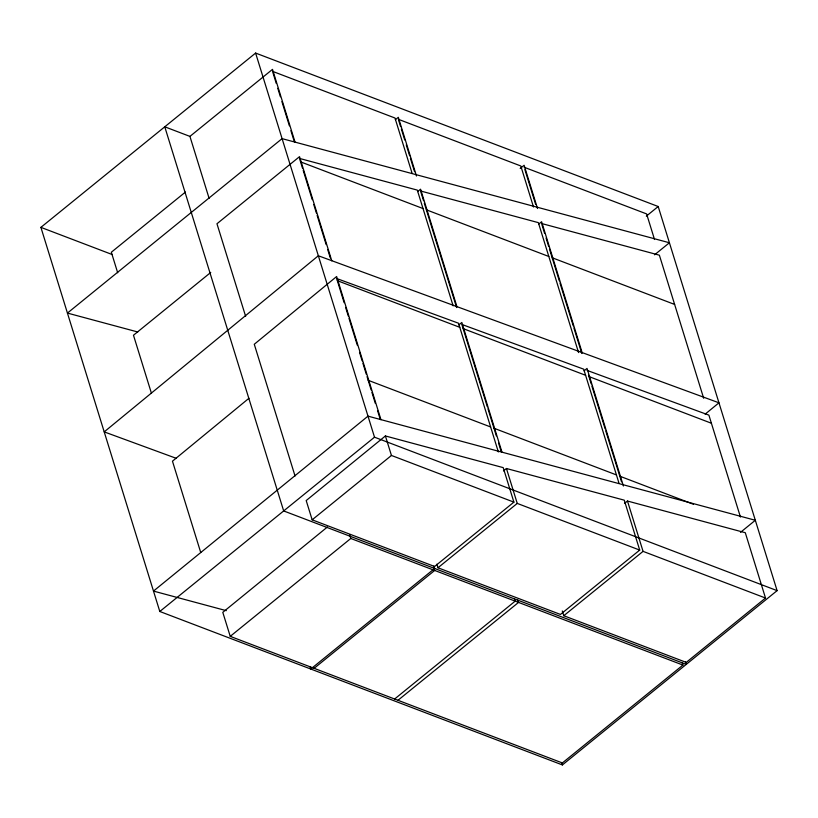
<?xml version="1.0" encoding="UTF-8"?>
<svg xmlns="http://www.w3.org/2000/svg" width="818" height="818" viewBox="0 0 818 818"><rect width="100%" height="100%" fill="white"/><g stroke="black" fill="none" stroke-linecap="round" stroke-linejoin="round"><path stroke-width="1.23" d="M248.938 398.294L172.465 461.188L200.727 552.508M458.888 324.899L461.822 322.476L502.007 452.262M584.072 370.851L587.017 368.427L623.418 486.015M705.136 414.164L718.961 402.804L318.345 255.768L104.213 431.884L176.177 458.295M385.401 435.963L306.198 500.555L312.159 519.819L434.614 566.496L513.898 502.14L503.213 467.63L385.401 435.963L391.444 455.462L513.898 502.14M327.445 526.976L222.793 612.334L230.236 636.353L562.365 762.949L682.938 665.075L682.192 662.662M503.469 470.923L506.444 468.499L624.257 500.166L639.707 550.085L560.432 614.441L437.978 567.774L436.863 564.185M624.512 503.459L627.478 501.035L745.29 532.712L765.515 598.04L686.241 662.396L563.786 615.719L562.303 610.954M740.495 532.365L755.321 520.268L367.998 416.147L153.487 591.087L226.269 610.657M40.9 227.363L255.605 53.068L658.193 206.514L777.1 590.637L562.395 764.932L159.807 611.486L40.9 227.363L112.363 254.602M185.441 192.066L111.33 252.241L117.69 272.772M395.37 119.714L398.315 117.311L416.485 176.003M210.747 272.435L133.477 335.237L151.483 393.417M417.62 191.586L420.564 189.193L456.976 306.811M520.197 168.457L524.123 165.267L537.518 208.529M538.663 224.132L541.608 221.729L582.171 352.762M646.322 216.156L658.193 206.514M159.807 611.486L374.511 437.19L777.1 590.637M312.159 519.819L391.444 455.462M654.574 254.817L669.41 242.762L282.087 138.641L67.434 313.079L137.741 331.985M230.236 636.353L350.799 538.479L682.938 665.075M314.102 668.326L434.675 570.453L433.929 568.06M437.978 567.774L517.252 503.418L639.707 550.085M394.624 699.012L515.187 601.138L514.44 598.735M397.977 700.29L518.54 602.416L517.794 599.993M563.786 615.719L643.06 551.363L765.515 598.04M299.49 158.426L417.303 190.103L453.131 305.85M420.534 190.972L538.346 222.639L578.571 352.589M541.567 223.508L659.38 255.185L703.664 398.243M587.038 370.39L708.889 415.125L740.443 517.037M272.537 71.34L394.992 118.017L412.098 173.293M398.346 119.295L520.8 165.972L533.5 207.005M524.154 167.25L646.609 213.917L654.523 239.49M300.554 161.862L423.008 208.539M426.362 209.817L548.817 256.484M552.17 257.762L674.625 304.439M189.786 136.34L164.766 126.81L283.672 510.933L686.261 664.38L685.504 661.936M337.333 280.666L459.788 327.333M463.141 328.611L585.596 375.288M588.95 376.566L711.404 423.243M368.172 380.298L490.626 426.965M493.98 428.243L616.435 474.921M619.788 476.199L693.5 504.297M524.89 169.643L535.637 204.336M541.945 224.725L544.573 233.232M546.087 238.089L548.714 246.596M549.471 249.02L559.328 280.881M559.993 283.038L573.265 325.891M573.909 327.987L581.813 353.499M588.541 375.237L591.21 383.857M591.905 386.127L605.126 428.816M605.77 430.912L621.506 481.751M627.478 501.035L643.06 551.363M619.021 483.285L583.704 369.174L461.853 324.449L487.344 406.812M398.724 120.512L400.605 126.596M401.362 129.029L404.746 139.99M406.26 144.858L409.644 155.809M410.401 158.242L414.542 171.627M420.912 192.179L423.54 200.686M424.286 203.109L456.618 307.558M487.968 408.806L496.342 435.882M498.591 443.151L501.219 451.628M506.444 468.499L517.252 503.418M498.356 451.955L458.509 323.222L336.658 278.498L344.163 302.732M561.639 762.488L562.395 764.932M433.908 566.097L434.644 568.469L310.779 669.022L310.022 666.588M295.053 142.199L272.506 69.366L189.929 136.401L209.111 198.355M331.791 260.87L299.531 156.657L216.964 223.754L245.645 316.382M380.963 419.726L336.638 276.525L254.275 344.266L295.053 476.004M272.905 72.557L276.279 83.446M277.783 88.293L280.4 96.769M281.903 101.606L289.398 125.829M290.901 130.665L294.276 141.565M299.869 159.643L302.496 168.14M303.192 170.379L312.271 199.704M313.734 204.439L316.402 213.058M317.128 215.39L326.167 244.613M327.67 249.449L330.308 257.967M345.605 307.394L348.294 316.065M348.989 318.325L357.292 345.155M359.521 352.343L362.169 360.912M362.906 363.284L366.3 374.245M367.047 376.648L371.178 390.002M371.924 392.425L375.298 403.325M377.548 410.605L380.176 419.082M255.605 53.068L374.511 437.19M349.664 534.829L350.799 538.479"/></g></svg>
